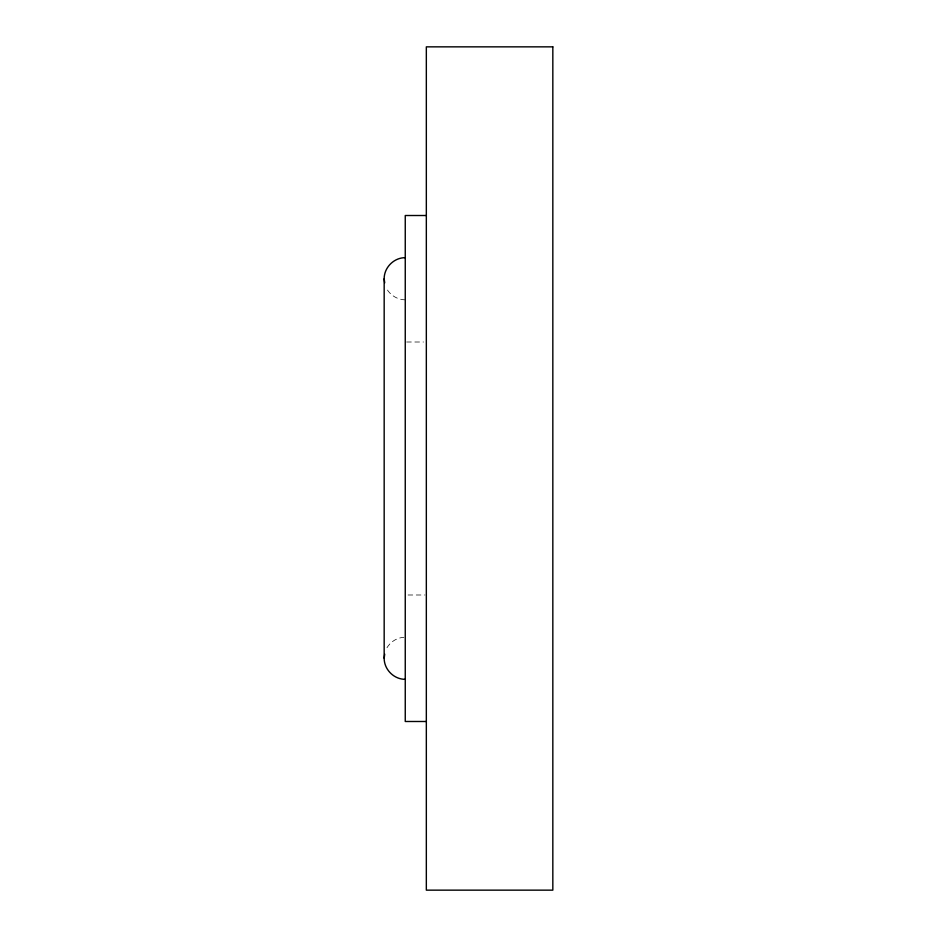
<?xml version="1.0" encoding="UTF-8"?>
<svg xmlns="http://www.w3.org/2000/svg" width="937" height="937" viewBox="0 0 937 937"><rect width="100%" height="100%" fill="white"/><g stroke="black" fill="none" stroke-linecap="round" stroke-linejoin="round"><path stroke-width="0.7" stroke-dasharray="4.68 3.51" d="M386.993 647.701C390.6 641.845 396.925 637.617 403.894 637.336M406.658 342.005L423.524 342.005M408.063 594.995L424.929 594.995M405.252 299.84C397.827 299.711 390.811 295.67 386.993 289.299"/><path stroke-width="1.41" d="M405.252 679.325C393.973 679.395 384.1 669.522 384.17 658.242L384.17 278.757C384.1 267.478 393.973 257.605 405.252 257.675M384.17 658.242L384.709 654.155M426.335 215.51L405.252 215.51L405.252 721.49L426.335 721.49M384.17 278.757L384.709 282.845M552.83 46.85L426.335 46.85L426.335 890.15L552.83 890.15L552.83 46.85"/></g></svg>
